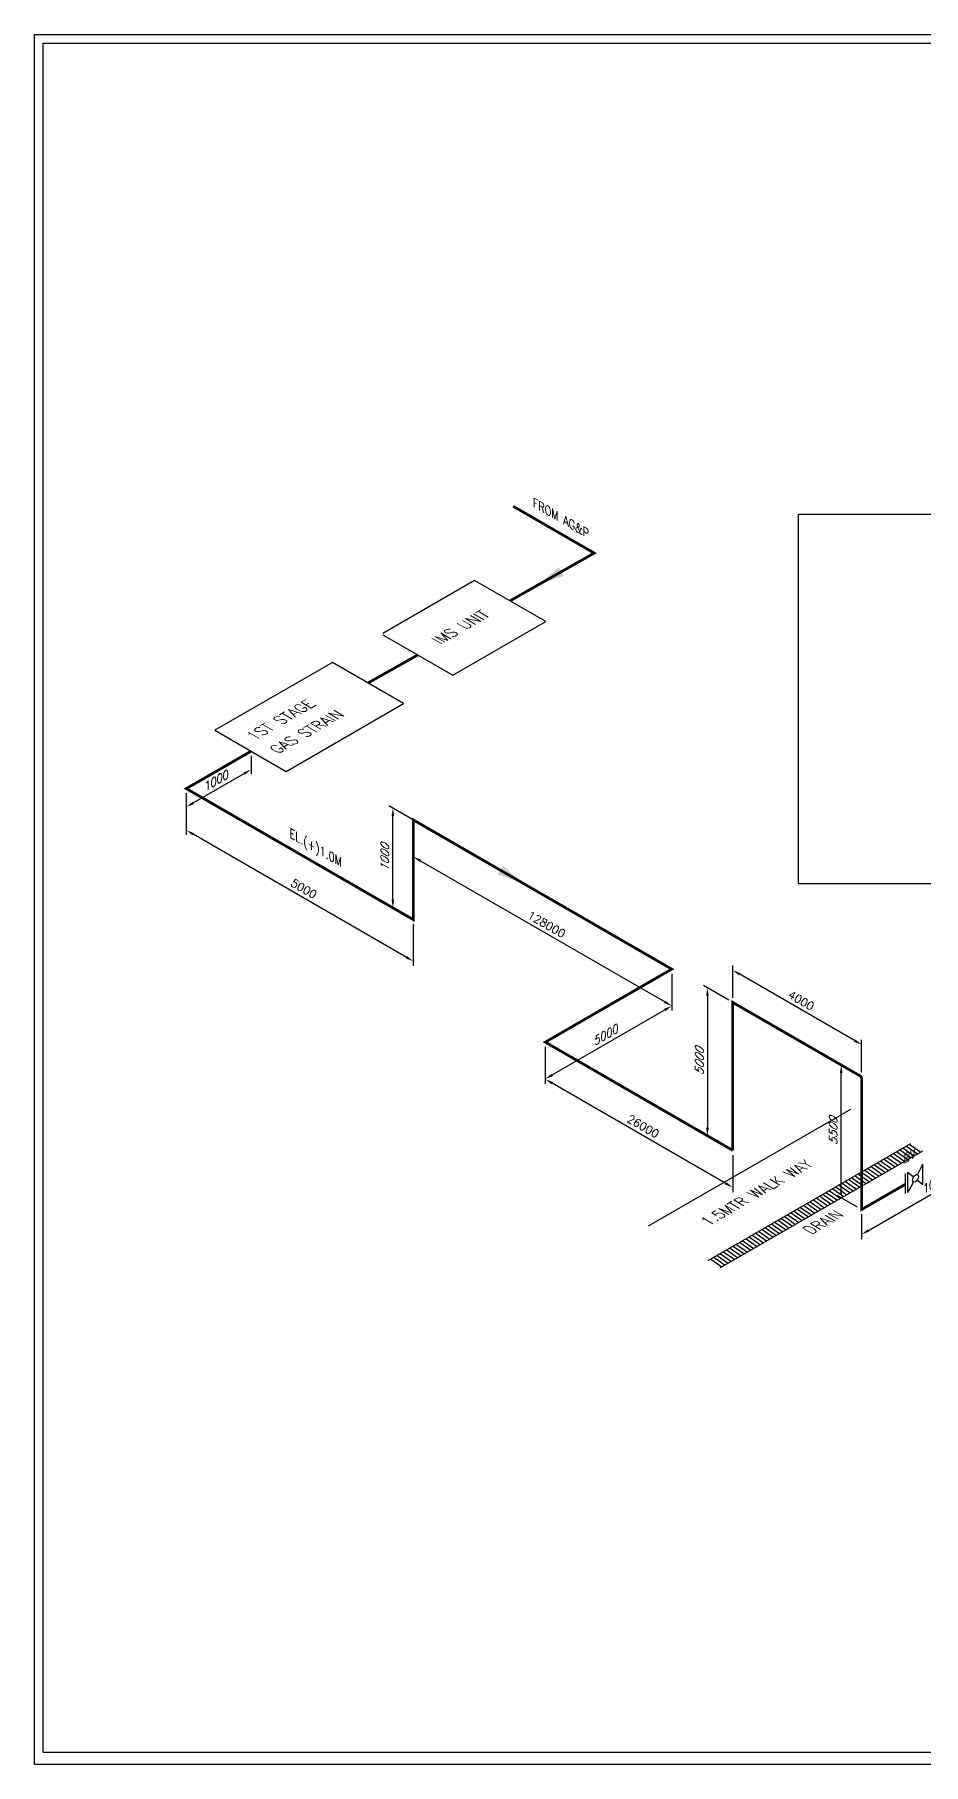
# Model space of a CAD drawing. Header units: inches. Extents: x 1015 to 1949, y 22 to 666.
# Drawn here: x 1015 to 1346, y 22 to 666 of the extents above; entities that cross this region are included whole.
import ezdxf

# ---------------------------------------------------------------- set-up
doc = ezdxf.new("R2010")
doc.units = ezdxf.units.IN
doc.header["$MEASUREMENT"] = 0
doc.linetypes.add('HIDDEN', pattern=[0.375, 0.25, -0.125])
for name, color, linetype in [('CNG-Pipe', 6, 'Continuous'), ('DIM', 3, 'Continuous'), ('VALVE', 3, 'Continuous')]:
    doc.layers.add(name, color=color, linetype=linetype)
doc.styles.add('ISO30', font='romans.shx', dxfattribs={"oblique": 30})
doc.styles.add('ISO330', font='romans.shx')
doc.styles.add('ROMAND', font='ROMAND.SHX')
doc.styles.get("Standard").update_dxf_attribs({"font": 'arial.ttf'})
doc.dimstyles.new('ISO-25', dxfattribs={"dimtxt": 2, "dimasz": 2, "dimexe": 1, "dimexo": 1, "dimgap": 1, "dimtad": 1, "dimdec": 0, "dimdsep": 46, "dimtxsty": 'Standard', "dimcen": 2, "dimadec": 0, "dimazin": 0, "dimtfac": 1, "dimtdec": 0, "dimtmove": 0, "dimatfit": 0, "dimfxl": 1, "dimarcsym": 0})

# ---------------------------------------------------------------- blocks, each defined once
blk = doc.blocks.new('*D1')
at = {"layer": 'DEFPOINTS', "color": 0, "transparency": 16777216}
for p in [(1095.402208148376, 399.4016727260137), (1095.402208148372, 392.5580528811266), (1071.282576002772, 385.4761966139947)]:
    blk.add_point(p, dxfattribs=at)
at = {"layer": 'DIM', "color": 0, "lineweight": -2, "transparency": 16777216}
for p, q in [((1095.402208148375, 397.6696219184449), (1095.402208148371, 390.8260020735579)), ((1073.880652214122, 380.1325767691283), (1092.804131937017, 391.0580528811284)), ((1071.282576002771, 383.744145806426), (1071.282576002767, 376.9005259615614))]:
    blk.add_line(p, q, dxfattribs=at)
at = {"layer": 'DIM', "color": 0, "transparency": 16777216}
for points in [[(1092.554131937018, 391.4910655830209), (1093.054131937017, 390.6250401792361), (1095.402208148372, 392.5580528811266)], [(1073.630652214123, 380.5655894710207), (1074.130652214122, 379.6995640672359), (1071.282576002768, 378.6325767691301)]]:
    blk.add_solid(points, dxfattribs=at)
at = {"layer": 'DIM', "color": 0, "transparency": 16777216, "insert": (1081.842392075572, 388.1933910364828), "char_height": 3, "attachment_point": 5, "rotation": 29.999999999959815, "style": 'ISO30', "bg_fill": 3, "box_fill_scale": 1.25, "bg_fill_color": 256, "bg_fill_true_color": 13158600, "bg_fill_transparency": 0}
blk.add_mtext('1000', dxfattribs=at)
blk = doc.blocks.new('*D2')
at = {"layer": 'DEFPOINTS', "color": 0, "transparency": 16777216}
for p in [(1071.282576002773, 385.4761966139948), (1071.282576002784, 369.9877013464221), (1155.794823156247, 336.6830279701163)]:
    blk.add_point(p, dxfattribs=at)
at = {"layer": 'VALVE', "color": 0, "lineweight": -2, "transparency": 16777216}
for p, q in [((1071.282576002774, 383.7441458064258), (1071.282576002785, 368.2556505388531)), ((1155.794823156248, 334.9509771625475), (1155.794823156259, 319.4624818950537))]:
    blk.add_line(p, q, dxfattribs=at)
at = {"layer": 'VALVE', "color": 0, "lineweight": -3, "transparency": 16777216}
blk.add_line((1153.196746944903, 322.6945327026208), (1073.880652214138, 368.4877013464239), dxfattribs=at)
at = {"layer": 'VALVE', "color": 0, "transparency": 16777216}
for points in [[(1074.130652214138, 368.9207140483163), (1073.630652214138, 368.0546886445314), (1071.282576002784, 369.9877013464221)], [(1153.446746944903, 323.1275454045132), (1152.946746944903, 322.2615200007283), (1155.794823156258, 321.1945327026226)]]:
    blk.add_solid(points, dxfattribs=at)
at = {"layer": 'VALVE', "color": 0, "transparency": 16777216, "insert": (1115.038699579519, 348.1891932358766), "char_height": 3, "attachment_point": 5, "rotation": 330.0000000000402, "style": 'ISO330', "bg_fill": 3, "box_fill_scale": 1.25, "bg_fill_color": 256, "bg_fill_true_color": 13158600, "bg_fill_transparency": 0}
blk.add_mtext('5000', dxfattribs=at)
blk = doc.blocks.new('*D4')
at = {"layer": 'DEFPOINTS', "color": 0, "transparency": 16777216}
for p in [(1148.209116202298, 378.2096374916025), (1157.061278336882, 373.0988393002904), (1155.794823156247, 336.6830279701163)]:
    blk.add_point(p, dxfattribs=at)
at = {"layer": 'DIM', "color": 0, "lineweight": -2, "transparency": 16777216}
for p, q in [((1155.561278336882, 373.9648647040748), (1146.709116202298, 379.0756628953869)), ((1148.209116202298, 344.0626379219723), (1148.209116202298, 375.2096374916025)), ((1154.294823156247, 337.5490533739007), (1146.709116202298, 341.9286633257568))]:
    blk.add_line(p, q, dxfattribs=at)
at = {"layer": 'DIM', "color": 0, "transparency": 16777216}
for points in [[(1147.709116202298, 375.2096374916025), (1148.709116202298, 375.2096374916025), (1148.209116202298, 378.2096374916025)], [(1147.709116202298, 344.0626379219723), (1148.709116202298, 344.0626379219723), (1148.209116202298, 341.0626379219723)]]:
    blk.add_solid(points, dxfattribs=at)
at = {"layer": 'DIM', "color": 0, "transparency": 16777216, "insert": (1145.209116202298, 359.6361377067876), "char_height": 3, "attachment_point": 5, "rotation": 90, "style": 'ISO30', "bg_fill": 3, "box_fill_scale": 1.25, "bg_fill_color": 256, "bg_fill_true_color": 13158600, "bg_fill_transparency": 0}
blk.add_mtext('1000', dxfattribs=at)
blk = doc.blocks.new('*D5')
at = {"layer": 'DEFPOINTS', "color": 0, "transparency": 16777216}
for p in [(1155.794823156247, 373.8300275397464), (1155.794823156256, 360.1105539169886), (1252.064639972595, 318.2486228859917)]:
    blk.add_point(p, dxfattribs=at)
at = {"layer": 'VALVE', "color": 0, "lineweight": -2, "transparency": 16777216}
for p, q in [((1155.794823156248, 372.0979767321775), (1155.794823156258, 358.3785031094197)), ((1252.064639972597, 316.5165720784228), (1252.064639972606, 302.7970984557549))]:
    blk.add_line(p, q, dxfattribs=at)
at = {"layer": 'VALVE', "color": 0, "lineweight": -3, "transparency": 16777216}
for p, q in [((1240.129100701073, 311.420136074655), (1158.392899367611, 358.6105539169905)), ((1249.466563761251, 306.029149263322), (1240.237353876546, 311.357636074655))]:
    blk.add_line(p, q, dxfattribs=at)
at = {"layer": 'VALVE', "color": 0, "transparency": 16777216}
for points in [[(1158.64289936761, 359.0435666188829), (1158.142899367611, 358.177541215098), (1155.794823156256, 360.1105539169886)], [(1249.71656376125, 306.4621619652144), (1249.216563761251, 305.5961365614295), (1252.064639972605, 304.5291492633238)]]:
    blk.add_solid(points, dxfattribs=at)
at = {"layer": 'VALVE', "color": 0, "transparency": 16777216, "insert": (1205.429731564429, 334.9179278015105), "char_height": 3, "attachment_point": 5, "rotation": 330.0000000000402, "style": 'ISO330', "bg_fill": 3, "box_fill_scale": 1.25, "bg_fill_color": 256, "bg_fill_true_color": 13158600, "bg_fill_transparency": 0}
blk.add_mtext('128000', dxfattribs=at)
blk = doc.blocks.new('*D6')
at = {"layer": 'DEFPOINTS', "color": 0, "transparency": 16777216}
for p in [(1252.064639972595, 318.2486228859917), (1252.064639972587, 304.5291492633393), (1204.970565980891, 291.0588465896452)]:
    blk.add_point(p, dxfattribs=at)
at = {"layer": 'DIM', "color": 0, "lineweight": -2, "transparency": 16777216}
for p, q in [((1252.064639972594, 316.516572078423), (1252.064639972586, 302.7970984557704)), ((1207.568642192237, 278.8393729670348), (1249.466563761232, 303.0291492633411)), ((1204.97056598089, 289.3267957820763), (1204.970565980881, 275.6073221594679))]:
    blk.add_line(p, q, dxfattribs=at)
at = {"layer": 'DIM', "color": 0, "transparency": 16777216}
for points in [[(1249.216563761232, 303.4621619652335), (1249.716563761232, 302.5961365614487), (1252.064639972587, 304.5291492633393)], [(1207.318642192237, 279.2723856689272), (1207.818642192236, 278.4063602651424), (1204.970565980882, 277.3393729670366)]]:
    blk.add_solid(points, dxfattribs=at)
at = {"layer": 'DIM', "color": 0, "transparency": 16777216, "insert": (1227.017602976736, 293.5323373265423), "char_height": 3, "attachment_point": 5, "rotation": 29.999999999959815, "style": 'ISO30', "bg_fill": 3, "box_fill_scale": 1.25, "bg_fill_color": 256, "bg_fill_true_color": 13158600, "bg_fill_transparency": 0}
blk.add_mtext('5000', dxfattribs=at)
blk = doc.blocks.new('*D7')
at = {"layer": 'DEFPOINTS', "color": 0, "transparency": 16777216}
for p in [(1204.970565980891, 291.0588465896452), (1204.970565980901, 277.2604551046286), (1274.809006622875, 250.7376040852122)]:
    blk.add_point(p, dxfattribs=at)
at = {"layer": 'VALVE', "color": 0, "lineweight": -2, "transparency": 16777216}
for p, q in [((1204.970565980892, 289.3267957820763), (1204.970565980902, 275.5284042970598)), ((1274.809006622876, 249.0055532776433), (1274.809006622886, 235.2071617926921))]:
    blk.add_line(p, q, dxfattribs=at)
at = {"layer": 'VALVE', "color": 0, "lineweight": -3, "transparency": 16777216}
blk.add_line((1272.21093041153, 238.4392126002592), (1207.568642192255, 275.7604551046304), dxfattribs=at)
at = {"layer": 'VALVE', "color": 0, "transparency": 16777216}
for points in [[(1207.818642192255, 276.1934678065228), (1207.318642192256, 275.327442402738), (1204.970565980901, 277.2604551046286)], [(1272.46093041153, 238.8722253021515), (1271.96093041153, 238.0061998983668), (1274.809006622884, 236.939212600261)]]:
    blk.add_solid(points, dxfattribs=at)
at = {"layer": 'VALVE', "color": 0, "transparency": 16777216, "insert": (1241.389786301891, 259.6979100637991), "char_height": 3, "attachment_point": 5, "rotation": 330.0000000000402, "style": 'ISO330', "bg_fill": 3, "box_fill_scale": 1.25, "bg_fill_color": 256, "bg_fill_true_color": 13158600, "bg_fill_transparency": 0}
blk.add_mtext('26000', dxfattribs=at)
blk = doc.blocks.new('*D8')
at = {"layer": 'DEFPOINTS', "color": 0, "transparency": 16777216}
for p in [(1274.809006622875, 305.8486545616278), (1265.347934682939, 256.1999565165566), (1274.809006622875, 250.7376040852124)]:
    blk.add_point(p, dxfattribs=at)
at = {"layer": 'DIM', "color": 0, "lineweight": -2, "transparency": 16777216}
for p, q in [((1273.309006622875, 306.7146799654122), (1263.847934682939, 312.1770323967564)), ((1265.347934682939, 308.311006992972), (1265.347934682939, 259.1999565165566)), ((1273.309006622875, 251.6036294889968), (1263.847934682939, 257.065981920341))]:
    blk.add_line(p, q, dxfattribs=at)
at = {"layer": 'DIM', "color": 0, "transparency": 16777216}
for points in [[(1264.847934682939, 308.311006992972), (1265.847934682939, 308.311006992972), (1265.347934682939, 311.311006992972)], [(1264.847934682939, 259.1999565165566), (1265.847934682939, 259.1999565165566), (1265.347934682939, 256.1999565165566)]]:
    blk.add_solid(points, dxfattribs=at)
at = {"layer": 'DIM', "color": 0, "transparency": 16777216, "insert": (1262.347934682939, 283.7554817547645), "char_height": 3, "attachment_point": 5, "rotation": 90, "style": 'ISO30', "bg_fill": 3, "box_fill_scale": 1.25, "bg_fill_color": 256, "bg_fill_true_color": 13158600, "bg_fill_transparency": 0}
blk.add_mtext('5000', dxfattribs=at)
blk = doc.blocks.new('*D9')
at = {"layer": 'DEFPOINTS', "color": 0, "transparency": 16777216}
for p in [(1381.192871918953, 262.457864922801), (1381.192871918948, 253.1998208808732), (1322.767725545937, 228.7308499221534)]:
    blk.add_point(p, dxfattribs=at)
at = {"layer": 'DIM', "color": 0, "lineweight": -2, "transparency": 16777216}
for p, q in [((1381.192871918952, 260.7258141152323), (1381.192871918946, 251.4677700733045)), ((1325.365801757285, 220.9680468950214), (1378.594795707593, 251.6998208808751)), ((1322.767725545935, 226.9987991145845), (1322.76772554593, 217.7359960874543))]:
    blk.add_line(p, q, dxfattribs=at)
at = {"layer": 'DIM', "color": 0, "transparency": 16777216}
for points in [[(1378.344795707593, 252.1328335827674), (1378.844795707593, 251.2668081789827), (1381.192871918948, 253.1998208808732)], [(1325.115801757285, 221.4010595969137), (1325.615801757285, 220.535034193129), (1322.767725545931, 219.4680468950231)]]:
    blk.add_solid(points, dxfattribs=at)
at = {"layer": 'DIM', "color": 0, "transparency": 16777216, "insert": (1350.480298732441, 238.9320100993025), "char_height": 3, "attachment_point": 5, "rotation": 29.999999999960036, "style": 'ISO30', "bg_fill": 3, "box_fill_scale": 1.25, "bg_fill_color": 256, "bg_fill_true_color": 13158600, "bg_fill_transparency": 0}
blk.add_mtext('10000', dxfattribs=at)
blk = doc.blocks.new('*D34')
at = {"layer": 'DEFPOINTS', "color": 0, "transparency": 16777216}
for p in [(1274.809006622866, 317.8228327070979), (1274.809006622875, 305.8486545616279), (1322.767725545937, 278.1596752814083)]:
    blk.add_point(p, dxfattribs=at)
at = {"layer": 'VALVE', "color": 0, "lineweight": -2, "transparency": 16777216}
for p, q in [((1274.809006622874, 307.5807053691967), (1274.809006622865, 319.5548835146668)), ((1322.767725545936, 279.8917260889772), (1322.767725545927, 291.865904234492))]:
    blk.add_line(p, q, dxfattribs=at)
at = {"layer": 'VALVE', "color": 0, "lineweight": -3, "transparency": 16777216}
blk.add_line((1320.169649334574, 291.6338534269213), (1277.407082834221, 316.3228327070997), dxfattribs=at)
at = {"layer": 'VALVE', "color": 0, "transparency": 16777216}
for points in [[(1277.657082834221, 316.7558454089921), (1277.157082834221, 315.8898200052073), (1274.809006622866, 317.8228327070979)], [(1320.419649334574, 292.0668661288137), (1319.919649334574, 291.2008407250289), (1322.767725545928, 290.1338534269231)]]:
    blk.add_solid(points, dxfattribs=at)
at = {"layer": 'VALVE', "color": 0, "transparency": 16777216, "insert": (1300.288366084396, 306.5764192783647), "char_height": 3, "attachment_point": 5, "rotation": 330.00000000004, "style": 'ISO330', "bg_fill": 3, "box_fill_scale": 1.25, "bg_fill_color": 256, "bg_fill_true_color": 13158600, "bg_fill_transparency": 0}
blk.add_mtext('4000', dxfattribs=at)
blk = doc.blocks.new('*D35')
at = {"layer": 'DEFPOINTS', "color": 0, "transparency": 16777216}
for p in [(1315.182018591988, 282.5392852332643), (1322.767725545937, 278.1596752814083), (1322.767725545937, 228.7260909368965)]:
    blk.add_point(p, dxfattribs=at)
at = {"layer": 'DIM', "color": 0, "lineweight": -2, "transparency": 16777216}
for p, q in [((1321.267725545937, 279.0257006851928), (1313.682018591988, 283.4053106370487)), ((1315.182018591988, 236.1057008887525), (1315.182018591988, 279.5392852332643)), ((1321.267725545937, 229.592116340681), (1313.682018591988, 233.9717262925369))]:
    blk.add_line(p, q, dxfattribs=at)
at = {"layer": 'DIM', "color": 0, "transparency": 16777216}
for points in [[(1314.682018591988, 279.5392852332643), (1315.682018591988, 279.5392852332643), (1315.182018591988, 282.5392852332643)], [(1314.682018591988, 236.1057008887525), (1315.682018591988, 236.1057008887525), (1315.182018591988, 233.1057008887525)]]:
    blk.add_solid(points, dxfattribs=at)
at = {"layer": 'DIM', "color": 0, "transparency": 16777216, "insert": (1312.182018591988, 257.8224930610086), "char_height": 3, "attachment_point": 5, "rotation": 90, "style": 'ISO30', "bg_fill": 3, "box_fill_scale": 1.25, "bg_fill_color": 256, "bg_fill_true_color": 13158600, "bg_fill_transparency": 0}
blk.add_mtext('5500', dxfattribs=at)

msp = doc.modelspace()

# ---------------------------------------------------------------- linework, layer by layer
for p, q in [((1178.650695848735, 463.0129084301407), (1144.475300426951, 443.2817346837118)), ((1205.130100320164, 447.7250171305802), (1178.650695848735, 463.0129084301407))]:
    msp.add_line(p, q)
msp.add_lwpolyline([(1299.309322291978, 487.7144184828053), (1557.667345439324, 487.7144184828053), (1557.667345439324, 350.0528150139244), (1299.309322291978, 350.0528150139244)], close=True)
for points in [[(1170.50470489838, 427.734035763016), (1205.130100320164, 447.7250171305802)], [(1144.475300426951, 442.7621194414412), (1170.50470489838, 427.734035763016)], [(1081.937505912662, 407.1755221863617), (1108.416910384091, 391.8876308868012), (1152.19643883671, 417.1637534239156), (1125.717034365281, 432.4516447234761), (1081.937505912662, 407.1755221863617)]]:
    msp.add_lwpolyline(points)
at = {"layer": 'CNG-Pipe', "color": 5, "linetype": 'HIDDEN', "ltscale": 10, "const_width": 1}
for points in [[(1191.852815032504, 455.3906613655179), (1223.188159635402, 473.1789262157006), (1192.991819245673, 490.6127914682524)], [(1157.490002662665, 435.2480776022286), (1138.956736600995, 424.8076990736959)]]:
    msp.add_lwpolyline(points, dxfattribs=at)
at = {"layer": 'CNG-Pipe', "color": 5, "const_width": 1}
for points in [[(1095.402208148376, 399.4016727260138), (1071.282576002773, 385.4761966139947), (1155.794823156247, 336.6830279701163), (1155.794823156247, 373.8300275397464), (1252.064639972595, 318.2486228859918), (1204.970565980891, 291.0588465896451), (1274.809006622875, 250.7376040852124)], [(1322.767725545937, 278.1596752814083), (1322.767725545937, 228.7260909368965), (1339.136362377697, 238.1765278179805)]]:
    msp.add_lwpolyline(points, dxfattribs=at)
at = {"layer": 'VALVE'}
msp.add_solid([(1211.837830730934, 464.670054698016), (1202.551294889888, 461.4639117353222), (1209.971164064276, 467.9032162054687)], dxfattribs=at)

# ---------------------------------------------------------------- texts
at = {"layer": 'VALVE', "color": 0, "style": 'ROMAND', "oblique": 329.9999999999999}
for s, height, rotation, p in [('FROM AG&P', 3, 330.0000000000418, (1200.417663349739, 490.4764091447702)), ('IMS UNIT', 3.75, 30, (1165.893910189736, 439.0453898688556)), ('1ST STAGE ', 3.75, 30, (1096.761758807688, 403.344258250911)), ('GAS STRAIN', 3.75, 30, (1105.426800230927, 398.3414942526647))]:
    msp.add_text(s, height=height, rotation=rotation, dxfattribs=at).set_placement(p)

# ---------------------------------------------------------------- next in the draw order: dimensions: what is measured, and where the dimension line sits
at = {"layer": 'DIM', "color": 0}
for base, p1, p2, angle, text, picture, middle in [((1095.402208148372, 392.5580528811266), (1071.282576002773, 385.4761966139948), (1095.402208148376, 399.4016727260138), 29.99999999995982, '1000', '*D1', (1081.842392075572, 388.1933910364828)), ((1252.064639972587, 304.5291492633393), (1204.970565980891, 291.0588465896452), (1252.064639972595, 318.2486228859918), 29.99999999995982, '5000', '*D6', (1227.017602976736, 293.5323373265423)), ((1381.192871918948, 253.1998208808732), (1322.767725545937, 228.7308499221533), (1381.192871918953, 262.457864922801), 29.99999999996003, '10000', '*D9', (1350.480298732441, 238.9320100993025))]:
    dim = msp.add_linear_dim(base=base, p1=p1, p2=p2, angle=angle, text=text, dimstyle='ISO-25', override={"dimtxt": 3, "dimasz": 3, "dimexe": 1.5, "dimexo": 1.5, "dimgap": 1.5, "dimtxsty": 'ISO30', "dimfxl": 1.25, "dimtfill": 1, "dimarcsym": 1}, dxfattribs=at)
    dim.commit()
    dim.dimension.update_dxf_attribs({"geometry": picture, "text_midpoint": middle})

# ---------------------------------------------------------------- next in the draw order: linework, layer by layer
at = {"layer": 'CNG-Pipe', "color": 4}
for points in [[(1343.542116581493, 241.66890372776), (1345.612364534989, 245.5663512921427)], [(1345.612362564907, 238.0195344331813), (1345.612364534989, 245.5663512921427)], [(1339.136361456627, 234.6481332471384), (1339.136363426687, 242.1949501060961)], [(1340.018180579341, 235.0347439086953), (1340.018182549409, 242.5815607676531)], [(1340.018180579341, 235.0347439086953), (1342.088428532844, 238.9321914730816)], [(1340.018182549409, 242.5815607676531), (1342.115159923911, 240.8714860151821)], [(1343.515385190412, 239.729609185645), (1345.612362564907, 238.0195344331813)]]:
    msp.add_lwpolyline(points, dxfattribs=at)
msp.add_ellipse((1342.815272557165, 240.3005476004208), major_axis=(0.775675138237058, 1.343508749595177), ratio=0.5773502691898368, dxfattribs=at)

# ---------------------------------------------------------------- next in the draw order: texts
at = {"layer": 'VALVE', "color": 0, "style": 'ROMAND', "oblique": 30}
msp.add_text('BV', height=3, rotation=30, dxfattribs=at).set_placement((1338.480954070073, 245.7288554010619))

# ---------------------------------------------------------------- next in the draw order: dimensions: what is measured, and where the dimension line sits
at = {"layer": 'VALVE', "color": 0}
for base, p1, p2, text, picture, middle in [((1071.282576002784, 369.9877013464221), (1155.794823156247, 336.6830279701163), (1071.282576002773, 385.4761966139947), '5000', '*D2', (1115.038699579519, 348.1891932358766)), ((1204.970565980901, 277.2604551046286), (1274.809006622875, 250.7376040852124), (1204.970565980891, 291.0588465896451), '26000', '*D7', (1241.389786301891, 259.6979100637991))]:
    dim = msp.add_linear_dim(base=base, p1=p1, p2=p2, angle=330.0000000000402, text=text, dimstyle='ISO-25', override={"dimtxt": 3, "dimasz": 3, "dimexe": 1.5, "dimexo": 1.5, "dimgap": 1.5, "dimtxsty": 'ISO330', "dimfxl": 1.25, "dimtfill": 1, "dimlwd": 65533, "dimarcsym": 1}, dxfattribs=at)
    dim.commit()
    dim.dimension.update_dxf_attribs({"geometry": picture, "text_midpoint": middle})

# ---------------------------------------------------------------- next in the draw order: texts
at = {"layer": 'VALVE', "color": 0, "style": 'ROMAND', "oblique": 329.9999999999999}
msp.add_text('EL.(+)1.0M', height=3, rotation=330.0000000000418, dxfattribs=at).set_placement((1109.785781274707, 367.397291454541))

# ---------------------------------------------------------------- next in the draw order: dimensions: what is measured, and where the dimension line sits
at = {"layer": 'DIM', "color": 0}
for base, p1, p2, text, picture, middle in [((1148.209116202298, 378.2096374916025), (1155.794823156247, 336.6830279701163), (1157.061278336882, 373.0988393002904), '1000', '*D4', (1145.209116202298, 359.6361377067876)), ((1265.347934682939, 256.1999565165566), (1274.809006622875, 305.8486545616278), (1274.809006622875, 250.7376040852124), '5000', '*D8', (1262.347934682939, 283.7554817547645))]:
    dim = msp.add_linear_dim(base=base, p1=p1, p2=p2, angle=90, text=text, dimstyle='ISO-25', override={"dimtxt": 3, "dimasz": 3, "dimexe": 1.5, "dimexo": 1.5, "dimgap": 1.5, "dimtxsty": 'ISO30', "dimfxl": 1.25, "dimtfill": 1, "dimarcsym": 1}, dxfattribs=at)
    dim.commit()
    dim.dimension.update_dxf_attribs({"geometry": picture, "text_midpoint": middle})

# ---------------------------------------------------------------- next in the draw order: linework, layer by layer
at = {"layer": 'CNG-Pipe', "color": 5, "const_width": 1}
msp.add_lwpolyline([(1274.809006622875, 250.7376040852124), (1274.809006622875, 305.8486545616278), (1322.767725545937, 278.1596752814083)], dxfattribs=at)

# ---------------------------------------------------------------- next in the draw order: texts
at = {"layer": 'VALVE', "color": 0, "style": 'ROMAND', "oblique": 329.9999999999999}
msp.add_text('1.5MTR WALK WAY', height=3.75, rotation=30, dxfattribs=at).set_placement((1265.848187669642, 222.5652435561148))

# ---------------------------------------------------------------- next in the draw order: dimensions: what is measured, and where the dimension line sits
at = {"layer": 'VALVE', "color": 0}
dim = msp.add_linear_dim(base=(1155.794823156256, 360.1105539169886), p1=(1252.064639972595, 318.2486228859917), p2=(1155.794823156247, 373.8300275397464), angle=330.0000000000402, text='128000', dimstyle='ISO-25', override={"dimtxt": 3, "dimasz": 3, "dimexe": 1.5, "dimexo": 1.5, "dimgap": 1.5, "dimtxsty": 'ISO330', "dimfxl": 1.25, "dimtfill": 1, "dimlwd": 65533, "dimarcsym": 1}, dxfattribs=at)
dim.commit()
dim.dimension.update_dxf_attribs({"geometry": '*D5', "text_midpoint": (1205.429731564429, 334.9179278015105)})

# ---------------------------------------------------------------- next in the draw order: linework, layer by layer
for points in [[(1014.775761183177, 666.2557268301221), (1948.51733458372, 666.2557268301221), (1948.51733458372, 22.09692896241526), (1014.775761183177, 22.09692896241526)], [(1017.969634680713, 663.0618533325921), (1944.044378321239, 663.0618533325921), (1944.044378321239, 26.56988522490714), (1017.969634680713, 26.56988522490714)]]:
    msp.add_lwpolyline(points, close=True)
at = {"layer": 'VALVE'}
msp.add_solid([(1189.170299784999, 356.7161281287679), (1196.590168959385, 350.2768236586211), (1187.303633118338, 353.4829666213168)], dxfattribs=at)

# ---------------------------------------------------------------- next in the draw order: dimensions: what is measured, and where the dimension line sits
at = {"layer": 'VALVE', "color": 0}
dim = msp.add_linear_dim(base=(1274.809006622866, 317.8228327070979), p1=(1322.767725545937, 278.1596752814083), p2=(1274.809006622875, 305.8486545616278), angle=330.0000000000401, text='4000', dimstyle='ISO-25', override={"dimtxt": 3, "dimasz": 3, "dimexe": 1.5, "dimexo": 1.5, "dimgap": 1.5, "dimtxsty": 'ISO330', "dimfxl": 1.25, "dimtfill": 1, "dimlwd": 65533, "dimarcsym": 1}, dxfattribs=at)
dim.commit()
dim.dimension.update_dxf_attribs({"geometry": '*D34', "text_midpoint": (1300.288366084396, 306.5764192783647)})

# ---------------------------------------------------------------- next in the draw order: dimensions: what is measured, and where the dimension line sits
at = {"layer": 'DIM', "color": 0}
dim = msp.add_linear_dim(base=(1315.182018591988, 282.5392852332643), p1=(1322.767725545937, 228.7260909368965), p2=(1322.767725545937, 278.1596752814083), angle=90, text='5500', dimstyle='ISO-25', override={"dimtxt": 3, "dimasz": 3, "dimexe": 1.5, "dimexo": 1.5, "dimgap": 1.5, "dimtxsty": 'ISO30', "dimfxl": 1.25, "dimtfill": 1, "dimarcsym": 1}, dxfattribs=at)
dim.commit()
dim.dimension.update_dxf_attribs({"geometry": '*D35', "text_midpoint": (1312.182018591988, 257.8224930610086)})

# ---------------------------------------------------------------- next in the draw order: hatches: boundary and pattern name
h = msp.add_hatch()
h.set_pattern_fill('ANSI31', color=253, scale=10, angle=100)
h.set_pattern_definition([(145, (157.8176441183637, 66.45157136735241), (-0.7169705454388078, -1.02394005536124), [])])
h.paths.add_polyline_path([(1345.494009960518, 250.5004099299573), (1340.940503234138, 253.1293782641897), (1265.560414861628, 209.6086639507838), (1270.113921588009, 206.9796956165514)])

# ---------------------------------------------------------------- next in the draw order: linework, layer by layer
at = {"color": 253}
for p, q in [((1318.617793340243, 266.0174008304718), (1243.237704967734, 222.4966865170659)), ((1340.940503234138, 253.1293782641897), (1265.560414861628, 209.6086639507838)), ((1345.494009960518, 250.5004099299574), (1270.113921588009, 206.9796956165514))]:
    msp.add_line(p, q, dxfattribs=at)

# ---------------------------------------------------------------- next in the draw order: texts
at = {"layer": 'VALVE', "color": 0, "style": 'ROMAND', "oblique": 329.9999999999999}
msp.add_text('DRAIN', height=3.75, rotation=30, dxfattribs=at).set_placement((1304.026436328415, 219.3058361521413))

doc.saveas('drawing.dxf')
